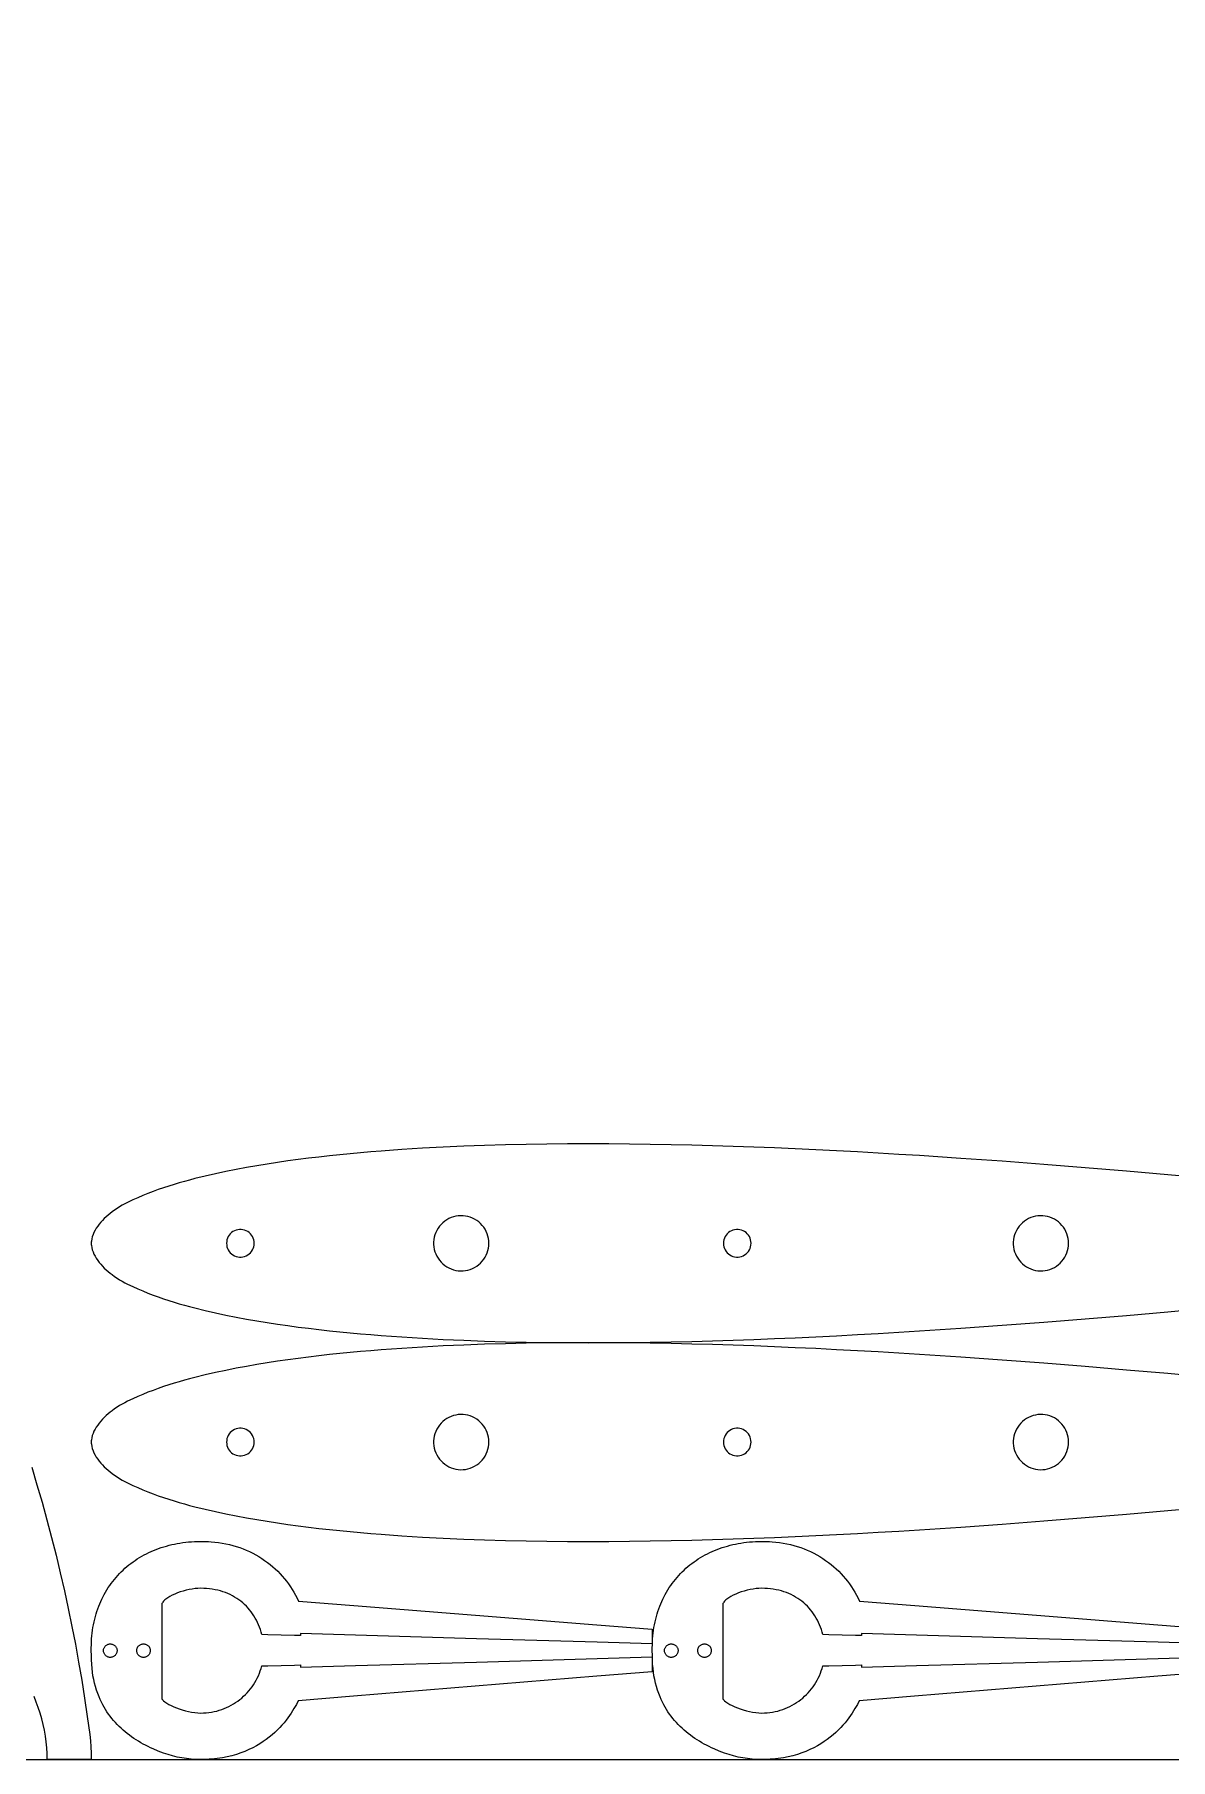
# Model space of a CAD drawing. Extents: x 0 to 1250, y 0 to 2500.
# Drawn here: x 427 to 632.7, y 0 to 312.5 of the extents above; entities that cross this region are included whole.
import ezdxf

# ---------------------------------------------------------------- set-up
doc = ezdxf.new("R2010")
doc.units = 0
doc.layers.get('0').update_dxf_attribs({"linetype": 'CONTINUOUS', "lineweight": 25})

msp = doc.modelspace()

# ---------------------------------------------------------------- linework, layer by layer
for points in [[(0, 0), (1250, 0), (1250, 2500), (0, 2500)], [(509.24, 93.5169), (509.22, 93.9588), (509.162, 94.3972), (509.065, 94.8288), (508.93, 95.2501), (508.759, 95.6578), (508.552, 96.0488), (508.311, 96.4199), (508.038, 96.7683), (507.736, 97.0913), (507.407, 97.3863), (507.052, 97.6511), (506.676, 97.8834), (506.28, 98.0816), (505.869, 98.2441), (505.445, 98.3696), (505.011, 98.4571), (504.572, 98.5059), (504.129, 98.5157), (503.688, 98.4863), (503.251, 98.4181), (502.822, 98.3115), (502.404, 98.1674), (502, 97.9869), (501.613, 97.7714), (501.248, 97.5226), (500.905, 97.2425), (500.589, 96.9332), (500.302, 96.5971), (500.045, 96.237), (499.821, 95.8556), (499.631, 95.4558), (499.478, 95.0409), (499.362, 94.6141), (499.284, 94.1787), (499.245, 93.7381), (499.245, 93.2957), (499.284, 92.8551), (499.362, 92.4197), (499.478, 91.9929), (499.631, 91.578), (499.821, 91.1782), (500.045, 90.7968), (500.302, 90.4367), (500.589, 90.1006), (500.905, 89.7913), (501.248, 89.5112), (501.613, 89.2624), (502, 89.0469), (502.404, 88.8664), (502.822, 88.7223), (503.251, 88.6157), (503.688, 88.5475), (504.129, 88.5181), (504.572, 88.5279), (505.011, 88.5767), (505.445, 88.6642), (505.869, 88.7897), (506.28, 88.9522), (506.676, 89.1504), (507.052, 89.3827), (507.407, 89.6475), (507.736, 89.9425), (508.038, 90.2655), (508.311, 90.6139), (508.552, 90.985), (508.759, 91.376), (508.93, 91.7837), (509.065, 92.205), (509.162, 92.6366), (509.22, 93.075)], [(614.24, 93.5169), (614.22, 93.9588), (614.162, 94.3972), (614.065, 94.8288), (613.93, 95.2501), (613.759, 95.6578), (613.552, 96.0488), (613.311, 96.4199), (613.038, 96.7683), (612.736, 97.0913), (612.407, 97.3863), (612.052, 97.6511), (611.676, 97.8834), (611.28, 98.0816), (610.869, 98.2441), (610.445, 98.3696), (610.011, 98.4571), (609.572, 98.5059), (609.129, 98.5157), (608.688, 98.4863), (608.251, 98.4181), (607.822, 98.3115), (607.404, 98.1674), (607, 97.9869), (606.613, 97.7714), (606.248, 97.5226), (605.905, 97.2425), (605.589, 96.9332), (605.302, 96.5971), (605.045, 96.237), (604.821, 95.8556), (604.631, 95.4558), (604.478, 95.0409), (604.362, 94.6141), (604.284, 94.1787), (604.245, 93.7381), (604.245, 93.2957), (604.284, 92.8551), (604.362, 92.4197), (604.478, 91.9929), (604.631, 91.578), (604.821, 91.1782), (605.045, 90.7968), (605.302, 90.4367), (605.589, 90.1006), (605.905, 89.7913), (606.248, 89.5112), (606.613, 89.2624), (607, 89.0469), (607.404, 88.8664), (607.822, 88.7223), (608.251, 88.6157), (608.688, 88.5475), (609.129, 88.5181), (609.572, 88.5279), (610.011, 88.5767), (610.445, 88.6642), (610.869, 88.7897), (611.28, 88.9522), (611.676, 89.1504), (612.052, 89.3827), (612.407, 89.6475), (612.736, 89.9425), (613.038, 90.2655), (613.311, 90.6139), (613.552, 90.985), (613.759, 91.376), (613.93, 91.7837), (614.065, 92.205), (614.162, 92.6366), (614.22, 93.075)], [(466.74, 93.5169), (466.72, 93.8302), (466.661, 94.1386), (466.564, 94.4372), (466.431, 94.7213), (466.262, 94.9864), (466.062, 95.2283), (465.834, 95.4432), (465.58, 95.6277), (465.304, 95.779), (465.012, 95.8945), (464.709, 95.9726), (464.397, 96.012), (464.083, 96.012), (463.772, 95.9726), (463.468, 95.8945), (463.176, 95.779), (462.9, 95.6277), (462.646, 95.4432), (462.418, 95.2283), (462.218, 94.9864), (462.049, 94.7213), (461.916, 94.4372), (461.819, 94.1386), (461.76, 93.8302), (461.74, 93.5169), (461.76, 93.2036), (461.819, 92.8952), (461.916, 92.5966), (462.049, 92.3125), (462.218, 92.0474), (462.418, 91.8055), (462.646, 91.5906), (462.9, 91.4061), (463.176, 91.2548), (463.468, 91.1393), (463.772, 91.0612), (464.083, 91.0218), (464.397, 91.0218), (464.709, 91.0612), (465.012, 91.1393), (465.304, 91.2548), (465.58, 91.4061), (465.834, 91.5906), (466.062, 91.8055), (466.262, 92.0474), (466.431, 92.3125), (466.564, 92.5966), (466.661, 92.8952), (466.72, 93.2036)], [(556.74, 93.5169), (556.72, 93.8302), (556.662, 94.1386), (556.564, 94.4372), (556.431, 94.7213), (556.263, 94.9864), (556.062, 95.2283), (555.834, 95.4432), (555.58, 95.6277), (555.304, 95.779), (555.013, 95.8945), (554.708, 95.9726), (554.397, 96.012), (554.083, 96.012), (553.772, 95.9726), (553.467, 95.8945), (553.176, 95.779), (552.9, 95.6277), (552.646, 95.4432), (552.418, 95.2283), (552.217, 94.9864), (552.049, 94.7213), (551.916, 94.4372), (551.818, 94.1386), (551.76, 93.8302), (551.74, 93.5169), (551.76, 93.2036), (551.818, 92.8952), (551.916, 92.5966), (552.049, 92.3125), (552.217, 92.0474), (552.418, 91.8055), (552.646, 91.5906), (552.9, 91.4061), (553.176, 91.2548), (553.467, 91.1393), (553.772, 91.0612), (554.083, 91.0218), (554.397, 91.0218), (554.708, 91.0612), (555.013, 91.1393), (555.304, 91.2548), (555.58, 91.4061), (555.834, 91.5906), (556.062, 91.8055), (556.263, 92.0474), (556.431, 92.3125), (556.564, 92.5966), (556.662, 92.8952), (556.72, 93.2036)], [(509.24, 57.5025), (509.22, 57.9444), (509.162, 58.3828), (509.065, 58.8144), (508.93, 59.2357), (508.759, 59.6434), (508.552, 60.0344), (508.311, 60.4055), (508.038, 60.7539), (507.736, 61.0769), (507.407, 61.3719), (507.052, 61.6367), (506.676, 61.869), (506.28, 62.0672), (505.869, 62.2297), (505.445, 62.3552), (505.011, 62.4427), (504.572, 62.4915), (504.129, 62.5013), (503.688, 62.4719), (503.251, 62.4037), (502.822, 62.2971), (502.404, 62.153), (502, 61.9725), (501.613, 61.757), (501.248, 61.5082), (500.905, 61.2281), (500.589, 60.9188), (500.302, 60.5827), (500.045, 60.2226), (499.821, 59.8412), (499.631, 59.4414), (499.478, 59.0265), (499.362, 58.5997), (499.284, 58.1643), (499.245, 57.7237), (499.245, 57.2813), (499.284, 56.8407), (499.362, 56.4053), (499.478, 55.9785), (499.631, 55.5636), (499.821, 55.1638), (500.045, 54.7824), (500.302, 54.4223), (500.589, 54.0862), (500.905, 53.7769), (501.248, 53.4968), (501.613, 53.248), (502, 53.0325), (502.404, 52.852), (502.822, 52.7079), (503.251, 52.6013), (503.688, 52.5331), (504.129, 52.5037), (504.572, 52.5135), (505.011, 52.5623), (505.445, 52.6498), (505.869, 52.7753), (506.28, 52.9378), (506.676, 53.136), (507.052, 53.3683), (507.407, 53.6331), (507.736, 53.9281), (508.038, 54.2511), (508.311, 54.5995), (508.552, 54.9706), (508.759, 55.3616), (508.93, 55.7693), (509.065, 56.1906), (509.162, 56.6222), (509.22, 57.0606)], [(614.24, 57.5025), (614.22, 57.9444), (614.162, 58.3828), (614.065, 58.8144), (613.93, 59.2357), (613.759, 59.6434), (613.552, 60.0344), (613.311, 60.4055), (613.038, 60.7539), (612.736, 61.0769), (612.407, 61.3719), (612.052, 61.6367), (611.676, 61.869), (611.28, 62.0672), (610.869, 62.2297), (610.445, 62.3552), (610.011, 62.4427), (609.572, 62.4915), (609.129, 62.5013), (608.688, 62.4719), (608.251, 62.4037), (607.822, 62.2971), (607.404, 62.153), (607, 61.9725), (606.613, 61.757), (606.248, 61.5082), (605.905, 61.2281), (605.589, 60.9188), (605.302, 60.5827), (605.045, 60.2226), (604.821, 59.8412), (604.631, 59.4414), (604.478, 59.0265), (604.362, 58.5997), (604.284, 58.1643), (604.245, 57.7237), (604.245, 57.2813), (604.284, 56.8407), (604.362, 56.4053), (604.478, 55.9785), (604.631, 55.5636), (604.821, 55.1638), (605.045, 54.7824), (605.302, 54.4223), (605.589, 54.0862), (605.905, 53.7769), (606.248, 53.4968), (606.613, 53.248), (607, 53.0325), (607.404, 52.852), (607.822, 52.7079), (608.251, 52.6013), (608.688, 52.5331), (609.129, 52.5037), (609.572, 52.5135), (610.011, 52.5623), (610.445, 52.6498), (610.869, 52.7753), (611.28, 52.9378), (611.676, 53.136), (612.052, 53.3683), (612.407, 53.6331), (612.736, 53.9281), (613.038, 54.2511), (613.311, 54.5995), (613.552, 54.9706), (613.759, 55.3616), (613.93, 55.7693), (614.065, 56.1906), (614.162, 56.6222), (614.22, 57.0606)], [(466.74, 57.5025), (466.72, 57.8158), (466.661, 58.1242), (466.564, 58.4228), (466.431, 58.7069), (466.262, 58.972), (466.062, 59.2139), (465.834, 59.4288), (465.58, 59.6133), (465.304, 59.7646), (465.012, 59.8801), (464.709, 59.9582), (464.397, 59.9976), (464.083, 59.9976), (463.772, 59.9582), (463.468, 59.8801), (463.176, 59.7646), (462.9, 59.6133), (462.646, 59.4288), (462.418, 59.2139), (462.218, 58.972), (462.049, 58.7069), (461.916, 58.4228), (461.819, 58.1242), (461.76, 57.8158), (461.74, 57.5025), (461.76, 57.1892), (461.819, 56.8808), (461.916, 56.5822), (462.049, 56.2981), (462.218, 56.033), (462.418, 55.7911), (462.646, 55.5762), (462.9, 55.3917), (463.176, 55.2404), (463.468, 55.1249), (463.772, 55.0468), (464.083, 55.0074), (464.397, 55.0074), (464.709, 55.0468), (465.012, 55.1249), (465.304, 55.2404), (465.58, 55.3917), (465.834, 55.5762), (466.062, 55.7911), (466.262, 56.033), (466.431, 56.2981), (466.564, 56.5822), (466.661, 56.8808), (466.72, 57.1892)], [(556.74, 57.5025), (556.72, 57.8158), (556.662, 58.1242), (556.564, 58.4228), (556.431, 58.7069), (556.263, 58.972), (556.062, 59.2139), (555.834, 59.4288), (555.58, 59.6133), (555.304, 59.7646), (555.013, 59.8801), (554.708, 59.9582), (554.397, 59.9976), (554.083, 59.9976), (553.772, 59.9582), (553.467, 59.8801), (553.176, 59.7646), (552.9, 59.6133), (552.646, 59.4288), (552.418, 59.2139), (552.217, 58.972), (552.049, 58.7069), (551.916, 58.4228), (551.818, 58.1242), (551.76, 57.8158), (551.74, 57.5025), (551.76, 57.1892), (551.818, 56.8808), (551.916, 56.5822), (552.049, 56.2981), (552.217, 56.033), (552.418, 55.7911), (552.646, 55.5762), (552.9, 55.3917), (553.176, 55.2404), (553.467, 55.1249), (553.772, 55.0468), (554.083, 55.0074), (554.397, 55.0074), (554.708, 55.0468), (555.013, 55.1249), (555.304, 55.2404), (555.58, 55.3917), (555.834, 55.5762), (556.062, 55.7911), (556.263, 56.033), (556.431, 56.2981), (556.564, 56.5822), (556.662, 56.8808), (556.72, 57.1892)], [(474.736, 10.6398), (474.382, 9.9618), (473.952, 9.2095), (473.706, 8.8107), (473.44, 8.3993), (473.151, 7.9776), (472.841, 7.5475), (472.507, 7.111), (472.15, 6.6702), (471.769, 6.2272), (471.363, 5.7839), (470.932, 5.3424), (470.474, 4.9047), (469.99, 4.4728), (469.478, 4.0489), (468.938, 3.6349), (468.37, 3.2329), (467.773, 2.8448), (467.146, 2.4728), (466.488, 2.1189), (465.799, 1.7851), (465.078, 1.4734), (464.326, 1.1858), (463.54, 0.9245), (462.72, 0.6915), (461.866, 0.4887), (460.978, 0.3182), (460.52, 0.2457), (460.054, 0.182), (459.578, 0.1275), (459.094, 0.0823), (458.6, 0.0466), (458.096, 0.0209), (457.584, 0.0053), (457.062, 0), (456.209, 0.018), (455.354, 0.0721), (454.502, 0.1621), (453.653, 0.288), (452.811, 0.4499), (451.977, 0.6477), (451.153, 0.8813), (450.343, 1.1508), (450.34, 1.1519), (450.333, 1.1544), (450.326, 1.1569), (450.323, 1.158), (449.369, 1.5196), (448.435, 1.9134), (447.976, 2.1226), (447.522, 2.3403), (447.075, 2.5665), (446.634, 2.8014), (446.199, 3.045), (445.772, 3.2974), (445.351, 3.5589), (444.938, 3.8294), (444.532, 4.1092), (444.135, 4.3983), (443.745, 4.6968), (443.364, 5.0049), (442.992, 5.3227), (442.628, 5.6503), (442.274, 5.9877), (441.93, 6.3352), (441.595, 6.6929), (441.271, 7.0608), (440.957, 7.439), (440.653, 7.8278), (440.361, 8.2271), (440.079, 8.6372), (439.809, 9.0581), (439.551, 9.4899), (439.305, 9.9328), (439.071, 10.3869), (438.85, 10.8523), (438.642, 11.3291), (438.398, 11.9482), (438.179, 12.5747), (437.985, 13.2082), (437.816, 13.8481), (437.671, 14.4939), (437.548, 15.1452), (437.448, 15.8013), (437.37, 16.4617), (437.307, 17.2774), (437.274, 18.0781), (437.259, 18.8778), (437.245, 19.6905), (437.24, 20.2395), (437.247, 20.783), (437.267, 21.3208), (437.298, 21.8528), (437.342, 22.3789), (437.398, 22.8991), (437.466, 23.4132), (437.546, 23.9211), (437.637, 24.4228), (437.74, 24.9181), (437.854, 25.407), (437.979, 25.8893), (438.116, 26.365), (438.264, 26.8339), (438.422, 27.2959), (438.591, 27.751), (438.771, 28.1991), (438.962, 28.64), (439.163, 29.0736), (439.374, 29.4999), (439.595, 29.9188), (439.827, 30.3301), (440.068, 30.7338), (440.319, 31.1298), (440.58, 31.5179), (440.851, 31.8981), (441.13, 32.2703), (441.42, 32.6343), (441.718, 32.9901), (442.025, 33.3376), (442.342, 33.6766), (442.667, 34.0071), (443.001, 34.329), (443.343, 34.6422), (443.694, 34.9466), (444.053, 35.242), (444.421, 35.5285), (444.796, 35.8058), (445.18, 36.0739), (445.571, 36.3327), (445.97, 36.5821), (446.377, 36.822), (446.791, 37.0523), (447.213, 37.2728), (447.641, 37.4836), (448.077, 37.6845), (448.52, 37.8754), (448.97, 38.0561), (449.426, 38.2267), (449.889, 38.387), (450.358, 38.5369), (450.834, 38.6763), (451.317, 38.8052), (451.805, 38.9233), (452.299, 39.0306), (452.799, 39.1271), (453.305, 39.2126), (453.817, 39.287), (454.334, 39.3503), (454.856, 39.4022), (455.384, 39.4428), (455.917, 39.4719), (456.455, 39.4894), (456.997, 39.4953), (457.487, 39.4923), (457.977, 39.4828), (458.467, 39.4663), (458.956, 39.4421), (459.631, 39.3909), (460.299, 39.316), (460.959, 39.2179), (461.61, 39.0971), (462.253, 38.9542), (462.886, 38.7898), (463.51, 38.6043), (464.124, 38.3982), (464.727, 38.1723), (465.32, 37.9269), (465.901, 37.6626), (466.47, 37.38), (467.027, 37.0795), (467.572, 36.7619), (468.104, 36.4274), (468.622, 36.0769), (469.127, 35.7106), (469.617, 35.3293), (470.093, 34.9334), (470.553, 34.5234), (470.998, 34.1), (471.427, 33.6637), (471.84, 33.2149), (472.236, 32.7543), (472.614, 32.2823), (472.976, 31.7996), (473.319, 31.3066), (473.643, 30.8039), (473.949, 30.2921), (474.235, 29.7716), (474.502, 29.243), (474.748, 28.7069), (484.765, 27.9092), (506.801, 26.1544), (528.837, 24.3996), (538.854, 23.6019), (538.853, 23.1853), (538.852, 22.2687), (538.851, 21.3521), (538.85, 20.9355), (528.896, 21.231), (506.995, 21.881), (485.095, 22.531), (475.14, 22.8265), (475.14, 22.7668), (475.141, 22.6356), (475.141, 22.5044), (475.141, 22.4447), (474.047, 22.4723), (471.641, 22.5331), (469.235, 22.5938), (468.141, 22.6214), (468.017, 23.0784), (467.878, 23.5266), (467.722, 23.9654), (467.55, 24.3947), (467.363, 24.8139), (467.161, 25.2228), (466.943, 25.6209), (466.71, 26.008), (466.462, 26.3836), (466.2, 26.7473), (465.923, 27.0988), (465.631, 27.4378), (465.326, 27.7638), (465.006, 28.0764), (464.673, 28.3755), (464.326, 28.6604), (463.965, 28.931), (463.591, 29.1867), (463.204, 29.4273), (462.805, 29.6524), (462.392, 29.8616), (461.967, 30.0545), (461.529, 30.2308), (461.08, 30.3901), (460.618, 30.5321), (460.144, 30.6563), (459.659, 30.7624), (459.162, 30.8501), (458.654, 30.9189), (458.135, 30.9685), (457.604, 30.9985), (457.063, 31.0086), (456.557, 30.9936), (456.033, 30.9497), (455.498, 30.8786), (454.957, 30.782), (454.415, 30.6616), (453.878, 30.5191), (453.352, 30.3562), (452.842, 30.1745), (452.354, 29.9758), (451.894, 29.7618), (451.467, 29.5341), (451.079, 29.2944), (450.736, 29.0445), (450.583, 28.9162), (450.443, 28.786), (450.317, 28.654), (450.205, 28.5206), (450.109, 28.3858), (450.029, 28.25), (450.023, 25.5621), (450.009, 19.6486), (449.996, 13.7352), (449.99, 11.0473), (450.043, 10.9473), (450.115, 10.8448), (450.205, 10.7401), (450.313, 10.6336), (450.577, 10.4168), (450.9, 10.1971), (451.276, 9.9777), (451.699, 9.7613), (452.161, 9.551), (452.658, 9.3496), (453.182, 9.1602), (453.726, 8.9857), (454.284, 8.8289), (454.85, 8.693), (455.418, 8.5807), (455.98, 8.495), (456.531, 8.4389), (457.063, 8.4153), (457.561, 8.4259), (458.054, 8.4574), (458.541, 8.5093), (459.021, 8.5812), (459.495, 8.6727), (459.961, 8.7834), (460.42, 8.9128), (460.87, 9.0604), (461.312, 9.2259), (461.745, 9.4088), (462.168, 9.6087), (462.582, 9.8251), (462.986, 10.0577), (463.378, 10.3059), (463.76, 10.5693), (464.13, 10.8476), (464.488, 11.1402), (464.833, 11.4468), (465.166, 11.7669), (465.485, 12.1001), (465.791, 12.4459), (466.082, 12.8038), (466.359, 13.1736), (466.621, 13.5547), (466.867, 13.9467), (467.097, 14.3492), (467.311, 14.7617), (467.509, 15.1838), (467.689, 15.615), (467.851, 16.055), (467.996, 16.5033), (468.122, 16.9595), (469.218, 16.986), (471.628, 17.0444), (474.038, 17.1027), (475.134, 17.1292), (475.134, 17.0671), (475.133, 16.9305), (475.132, 16.7939), (475.132, 16.7318), (485.089, 17.02), (506.993, 17.6542), (528.897, 18.2884), (538.854, 18.5766), (538.853, 18.1586), (538.853, 17.2389), (538.853, 16.3192), (538.853, 15.9012), (528.835, 15.0791), (506.794, 13.2705), (484.754, 11.4619)], [(439.455, 19.7227), (439.461, 19.848), (439.48, 19.9696), (439.51, 20.087), (439.551, 20.1995), (439.603, 20.3066), (439.664, 20.4076), (439.734, 20.5019), (439.814, 20.5889), (439.901, 20.668), (439.995, 20.7385), (440.096, 20.7999), (440.203, 20.8514), (440.315, 20.8926), (440.433, 20.9228), (440.555, 20.9414), (440.68, 20.9477), (440.805, 20.9414), (440.927, 20.9228), (441.044, 20.8926), (441.157, 20.8514), (441.264, 20.7999), (441.365, 20.7385), (441.459, 20.668), (441.546, 20.5889), (441.625, 20.5019), (441.695, 20.4076), (441.757, 20.3066), (441.808, 20.1995), (441.85, 20.087), (441.88, 19.9696), (441.898, 19.848), (441.905, 19.7227), (441.898, 19.5974), (441.88, 19.4758), (441.85, 19.3584), (441.808, 19.2459), (441.757, 19.1388), (441.695, 19.0378), (441.625, 18.9435), (441.546, 18.8565), (441.459, 18.7774), (441.365, 18.7069), (441.264, 18.6455), (441.157, 18.594), (441.044, 18.5528), (440.927, 18.5226), (440.805, 18.504), (440.68, 18.4977), (440.555, 18.504), (440.433, 18.5226), (440.315, 18.5528), (440.203, 18.594), (440.096, 18.6455), (439.995, 18.7069), (439.901, 18.7774), (439.814, 18.8565), (439.734, 18.9435), (439.664, 19.0378), (439.603, 19.1388), (439.551, 19.2459), (439.51, 19.3584), (439.48, 19.4758), (439.461, 19.5974)], [(445.469, 19.7227), (445.476, 19.848), (445.494, 19.9696), (445.525, 20.087), (445.566, 20.1995), (445.617, 20.3066), (445.679, 20.4076), (445.749, 20.5019), (445.828, 20.5889), (445.915, 20.668), (446.01, 20.7385), (446.111, 20.7999), (446.218, 20.8514), (446.33, 20.8926), (446.448, 20.9228), (446.569, 20.9414), (446.695, 20.9477), (446.82, 20.9414), (446.941, 20.9228), (447.059, 20.8926), (447.171, 20.8514), (447.279, 20.7999), (447.38, 20.7385), (447.474, 20.668), (447.561, 20.5889), (447.64, 20.5019), (447.71, 20.4076), (447.772, 20.3066), (447.823, 20.1995), (447.865, 20.087), (447.895, 19.9696), (447.913, 19.848), (447.92, 19.7227), (447.913, 19.5974), (447.895, 19.4758), (447.865, 19.3584), (447.823, 19.2459), (447.772, 19.1388), (447.71, 19.0378), (447.64, 18.9435), (447.561, 18.8565), (447.474, 18.7774), (447.38, 18.7069), (447.279, 18.6455), (447.171, 18.594), (447.059, 18.5528), (446.941, 18.5226), (446.82, 18.504), (446.695, 18.4977), (446.569, 18.504), (446.448, 18.5226), (446.33, 18.5528), (446.218, 18.594), (446.111, 18.6455), (446.01, 18.7069), (445.915, 18.7774), (445.828, 18.8565), (445.749, 18.9435), (445.679, 19.0378), (445.617, 19.1388), (445.566, 19.2459), (445.525, 19.3584), (445.494, 19.4758), (445.476, 19.5974)], [(541.068, 19.7227), (541.075, 19.848), (541.093, 19.9696), (541.123, 20.087), (541.165, 20.1995), (541.216, 20.3066), (541.277, 20.4076), (541.348, 20.5019), (541.427, 20.5889), (541.514, 20.668), (541.608, 20.7385), (541.709, 20.7999), (541.816, 20.8514), (541.929, 20.8926), (542.046, 20.9228), (542.168, 20.9414), (542.293, 20.9477), (542.419, 20.9414), (542.54, 20.9228), (542.658, 20.8926), (542.77, 20.8514), (542.877, 20.7999), (542.978, 20.7385), (543.073, 20.668), (543.16, 20.5889), (543.239, 20.5019), (543.309, 20.4076), (543.37, 20.3066), (543.422, 20.1995), (543.463, 20.087), (543.493, 19.9696), (543.512, 19.848), (543.518, 19.7227), (543.512, 19.5974), (543.493, 19.4758), (543.463, 19.3584), (543.422, 19.2459), (543.37, 19.1388), (543.309, 19.0378), (543.239, 18.9435), (543.16, 18.8565), (543.073, 18.7774), (542.978, 18.7069), (542.877, 18.6455), (542.77, 18.594), (542.658, 18.5528), (542.54, 18.5226), (542.419, 18.504), (542.293, 18.4977), (542.168, 18.504), (542.046, 18.5226), (541.929, 18.5528), (541.816, 18.594), (541.709, 18.6455), (541.608, 18.7069), (541.514, 18.7774), (541.427, 18.8565), (541.348, 18.9435), (541.277, 19.0378), (541.216, 19.1388), (541.165, 19.2459), (541.123, 19.3584), (541.093, 19.4758), (541.075, 19.5974)], [(547.083, 19.7227), (547.089, 19.848), (547.108, 19.9696), (547.138, 20.087), (547.179, 20.1995), (547.231, 20.3066), (547.292, 20.4076), (547.363, 20.5019), (547.442, 20.5889), (547.529, 20.668), (547.623, 20.7385), (547.724, 20.7999), (547.831, 20.8514), (547.944, 20.8926), (548.061, 20.9228), (548.183, 20.9414), (548.308, 20.9477), (548.433, 20.9414), (548.555, 20.9228), (548.672, 20.8926), (548.785, 20.8514), (548.892, 20.7999), (548.993, 20.7385), (549.087, 20.668), (549.174, 20.5889), (549.253, 20.5019), (549.324, 20.4076), (549.385, 20.3066), (549.437, 20.1995), (549.478, 20.087), (549.508, 19.9696), (549.527, 19.848), (549.533, 19.7227), (549.527, 19.5974), (549.508, 19.4758), (549.478, 19.3584), (549.437, 19.2459), (549.385, 19.1388), (549.324, 19.0378), (549.253, 18.9435), (549.174, 18.8565), (549.087, 18.7774), (548.993, 18.7069), (548.892, 18.6455), (548.785, 18.594), (548.672, 18.5528), (548.555, 18.5226), (548.433, 18.504), (548.308, 18.4977), (548.183, 18.504), (548.061, 18.5226), (547.944, 18.5528), (547.831, 18.594), (547.724, 18.6455), (547.623, 18.7069), (547.529, 18.7774), (547.442, 18.8565), (547.363, 18.9435), (547.292, 19.0378), (547.231, 19.1388), (547.179, 19.2459), (547.138, 19.3584), (547.108, 19.4758), (547.089, 19.5974)]]:
    msp.add_lwpolyline(points, close=True)
for points in [[(639.744, 105.226), (632.246, 105.914), (624.744, 106.574), (617.241, 107.205), (609.744, 107.805), (602.245, 108.372), (594.744, 108.904), (587.24, 109.398), (583.492, 109.63), (579.744, 109.851), (575.995, 110.061), (572.245, 110.259), (568.495, 110.446), (564.744, 110.619), (560.992, 110.78), (557.24, 110.927), (553.491, 111.06), (549.742, 111.178), (545.993, 111.281), (542.243, 111.366), (538.493, 111.434), (534.742, 111.484), (530.992, 111.514), (527.241, 111.524), (523.49, 111.513), (519.74, 111.479), (515.99, 111.422), (512.24, 111.34), (508.488, 111.232), (504.738, 111.095), (500.988, 110.928), (497.24, 110.729), (493.486, 110.494), (489.734, 110.221), (487.86, 110.07), (485.986, 109.908), (484.113, 109.735), (482.241, 109.551), (480.36, 109.354), (478.48, 109.144), (476.601, 108.921), (474.724, 108.683), (472.85, 108.429), (470.977, 108.159), (469.107, 107.871), (467.24, 107.565), (465.358, 107.236), (463.48, 106.886), (461.607, 106.513), (459.741, 106.117), (457.855, 105.688), (455.976, 105.226), (455.039, 104.981), (454.104, 104.726), (453.171, 104.46), (452.24, 104.182), (451.279, 103.88), (450.321, 103.565), (449.369, 103.236), (448.423, 102.892), (447.486, 102.532), (446.558, 102.158), (445.643, 101.768), (444.74, 101.362), (443.781, 100.902), (443.307, 100.658), (442.837, 100.401), (442.37, 100.13), (441.907, 99.8407), (441.447, 99.5312), (440.99, 99.1987), (440.633, 98.9199), (440.28, 98.6264), (439.934, 98.3191), (439.598, 97.9989), (439.274, 97.6669), (438.964, 97.3241), (438.671, 96.9715), (438.398, 96.61), (438.148, 96.2406), (437.923, 95.8643), (437.725, 95.4821), (437.557, 95.095), (437.422, 94.7039), (437.323, 94.3099), (437.261, 93.9139), (437.245, 93.7155), (437.24, 93.5169), (437.245, 93.3184), (437.261, 93.1199), (437.323, 92.7239), (437.422, 92.3299), (437.557, 91.9388), (437.725, 91.5517), (437.923, 91.1695), (438.148, 90.7932), (438.398, 90.4238), (438.671, 90.0623), (438.964, 89.7097), (439.274, 89.3669), (439.598, 89.0349), (439.934, 88.7147), (440.28, 88.4074), (440.633, 88.1139), (440.99, 87.8351), (441.447, 87.5026), (441.907, 87.1931), (442.37, 86.9039), (442.837, 86.6324), (443.307, 86.376), (443.781, 86.1322), (444.74, 85.6717), (445.643, 85.2657), (446.558, 84.8757), (447.486, 84.5013), (448.423, 84.1422), (449.369, 83.798), (450.321, 83.4685), (451.279, 83.1534), (452.24, 82.8521), (453.171, 82.5738), (454.104, 82.3075), (455.039, 82.0523), (455.976, 81.8076), (457.855, 81.3462), (459.741, 80.9172), (461.607, 80.5204), (463.48, 80.1477), (465.358, 79.7976), (467.24, 79.4687), (469.107, 79.1624), (470.977, 78.8747), (472.85, 78.6045), (474.724, 78.3508), (476.601, 78.1128), (478.48, 77.8894), (480.36, 77.6797), (482.241, 77.4827), (484.113, 77.2986), (485.986, 77.1258), (487.86, 76.9639), (489.734, 76.8126), (493.486, 76.54), (497.24, 76.3052), (500.988, 76.1057), (504.738, 75.9387), (508.488, 75.8021), (512.24, 75.6937), (515.99, 75.6117), (519.74, 75.5545), (523.49, 75.5209), (527.241, 75.5097), (530.992, 75.5197), (534.742, 75.5499), (538.493, 75.5995), (542.243, 75.6675), (545.993, 75.7532), (549.742, 75.8554), (553.491, 75.9735), (557.24, 76.1064), (560.992, 76.2536), (564.744, 76.4143), (568.495, 76.5881), (572.245, 76.7744), (575.995, 76.9728), (579.744, 77.1827), (583.492, 77.4038), (587.24, 77.6355), (594.744, 78.1296), (602.245, 78.6617), (609.744, 79.229), (617.241, 79.8289), (624.744, 80.4598), (632.246, 81.1199), (639.744, 81.8082)], [(639.744, 69.2112), (632.246, 69.8995), (624.744, 70.5596), (617.241, 71.1905), (609.744, 71.7904), (602.245, 72.3577), (594.744, 72.8898), (587.24, 73.3839), (583.492, 73.6156), (579.744, 73.8367), (575.995, 74.0466), (572.245, 74.245), (568.495, 74.4313), (564.744, 74.6051), (560.992, 74.7658), (557.24, 74.913), (553.491, 75.0459), (549.742, 75.164), (545.993, 75.2663), (542.243, 75.3519), (538.493, 75.4199), (534.742, 75.4695), (530.992, 75.4997), (527.241, 75.5097), (523.49, 75.4985), (519.74, 75.4649), (515.99, 75.4077), (512.24, 75.3257), (508.488, 75.2173), (504.738, 75.0807), (500.988, 74.9137), (497.24, 74.7142), (493.486, 74.4794), (489.734, 74.2068), (487.86, 74.0555), (485.986, 73.8936), (484.113, 73.7208), (482.241, 73.5367), (480.36, 73.3397), (478.48, 73.13), (476.601, 72.9066), (474.724, 72.6686), (472.85, 72.4149), (470.977, 72.1447), (469.107, 71.857), (467.24, 71.5507), (465.358, 71.2218), (463.48, 70.8717), (461.607, 70.499), (459.741, 70.1023), (457.855, 69.6732), (455.976, 69.2118), (455.039, 68.9671), (454.104, 68.7119), (453.171, 68.4456), (452.24, 68.1673), (451.279, 67.8661), (450.321, 67.5509), (449.369, 67.2214), (448.423, 66.8772), (447.486, 66.5181), (446.558, 66.1437), (445.643, 65.7537), (444.74, 65.3477), (443.781, 64.8872), (443.307, 64.6434), (442.837, 64.387), (442.37, 64.1155), (441.907, 63.8263), (441.447, 63.5168), (440.99, 63.1843), (440.633, 62.9055), (440.28, 62.612), (439.934, 62.3047), (439.598, 61.9845), (439.274, 61.6525), (438.964, 61.3097), (438.671, 60.9571), (438.398, 60.5956), (438.148, 60.2262), (437.923, 59.8499), (437.725, 59.4677), (437.557, 59.0806), (437.422, 58.6895), (437.323, 58.2955), (437.261, 57.8995), (437.245, 57.7011), (437.24, 57.5025), (437.245, 57.304), (437.261, 57.1055), (437.323, 56.7095), (437.422, 56.3155), (437.557, 55.9244), (437.725, 55.5373), (437.923, 55.1551), (438.148, 54.7788), (438.398, 54.4094), (438.671, 54.0479), (438.964, 53.6953), (439.274, 53.3525), (439.598, 53.0205), (439.934, 52.7003), (440.28, 52.393), (440.633, 52.0995), (440.99, 51.8207), (441.447, 51.4882), (441.907, 51.1787), (442.37, 50.8895), (442.837, 50.618), (443.307, 50.3616), (443.781, 50.1178), (444.74, 49.6573), (445.643, 49.2513), (446.558, 48.8613), (447.486, 48.4869), (448.423, 48.1278), (449.369, 47.7836), (450.321, 47.4541), (451.279, 47.139), (452.24, 46.8377), (453.171, 46.5594), (454.104, 46.2931), (455.039, 46.0379), (455.976, 45.7932), (457.855, 45.3318), (459.741, 44.9028), (461.607, 44.506), (463.48, 44.1333), (465.358, 43.7832), (467.24, 43.4543), (469.107, 43.148), (470.977, 42.8603), (472.85, 42.5901), (474.724, 42.3364), (476.601, 42.0984), (478.48, 41.875), (480.36, 41.6653), (482.241, 41.4683), (484.113, 41.2842), (485.986, 41.1114), (487.86, 40.9495), (489.734, 40.7982), (493.486, 40.5256), (497.24, 40.2908), (500.988, 40.0913), (504.738, 39.9243), (508.488, 39.7877), (512.24, 39.6793), (515.99, 39.5973), (519.74, 39.5401), (523.49, 39.5065), (527.241, 39.4953), (530.992, 39.5053), (534.742, 39.5355), (538.493, 39.5851), (542.243, 39.6531), (545.993, 39.7388), (549.742, 39.841), (553.491, 39.9591), (557.24, 40.092), (560.992, 40.2392), (564.744, 40.3999), (568.495, 40.5737), (572.245, 40.76), (575.995, 40.9584), (579.744, 41.1683), (583.492, 41.3894), (587.24, 41.6211), (594.744, 42.1152), (602.245, 42.6473), (609.744, 43.2146), (617.241, 43.8145), (624.744, 44.4454), (632.246, 45.1055), (639.744, 45.7938)], [(426.452, 52.9513), (427.402, 49.7846), (428.317, 46.6075), (429.196, 43.4205), (430.04, 40.2239), (430.849, 37.0181), (431.622, 33.8035), (432.358, 30.5805), (433.06, 27.3495), (433.725, 24.111), (434.354, 20.8652), (434.947, 17.6127), (435.504, 14.3537), (436.024, 11.0888), (436.508, 7.8183), (436.956, 4.5426), (437.08, 3.4108), (437.169, 2.2757), (437.222, 1.1384), (437.24, 0), (429.24, 0), (429.22, 1.0656), (429.16, 2.1298), (429.061, 3.191), (428.922, 4.2477), (428.743, 5.2985), (428.525, 6.3418), (428.269, 7.3763), (427.974, 8.4005), (427.641, 9.413), (427.27, 10.4122), (426.862, 11.3969)], [(640.466, 15.9012), (630.448, 15.0791), (608.408, 13.2705), (586.367, 11.4619), (576.349, 10.6398), (575.995, 9.9618), (575.565, 9.2095), (575.32, 8.8107), (575.053, 8.3993), (574.765, 7.9776), (574.454, 7.5475), (574.121, 7.111), (573.764, 6.6702), (573.383, 6.2272), (572.977, 5.7839), (572.545, 5.3424), (572.087, 4.9047), (571.603, 4.4728), (571.091, 4.0489), (570.552, 3.6349), (569.984, 3.2329), (569.386, 2.8448), (568.759, 2.4728), (568.101, 2.1189), (567.413, 1.7851), (566.692, 1.4734), (565.939, 1.1858), (565.153, 0.9245), (564.334, 0.6915), (563.48, 0.4887), (562.591, 0.3182), (562.134, 0.2457), (561.667, 0.182), (561.192, 0.1275), (560.707, 0.0823), (560.213, 0.0466), (559.71, 0.0209), (559.198, 0.0053), (558.676, 0), (557.822, 0.018), (556.968, 0.0721), (556.115, 0.1621), (555.267, 0.288), (554.424, 0.4499), (553.59, 0.6477), (552.767, 0.8813), (551.956, 1.1508), (551.953, 1.1519), (551.946, 1.1544), (551.939, 1.1569), (551.936, 1.158), (550.983, 1.5196), (550.048, 1.9134), (549.589, 2.1226), (549.136, 2.3403), (548.689, 2.5665), (548.248, 2.8014), (547.813, 3.045), (547.385, 3.2974), (546.965, 3.5589), (546.551, 3.8294), (546.146, 4.1092), (545.748, 4.3983), (545.359, 4.6968), (544.977, 5.0049), (544.605, 5.3227), (544.242, 5.6503), (543.888, 5.9877), (543.543, 6.3352), (543.209, 6.6929), (542.884, 7.0608), (542.57, 7.439), (542.267, 7.8278), (541.974, 8.2271), (541.693, 8.6372), (541.423, 9.0581), (541.165, 9.4899), (540.919, 9.9328), (540.685, 10.3869), (540.464, 10.8523), (540.255, 11.3291), (540.011, 11.9482), (539.793, 12.5747), (539.599, 13.2082), (539.43, 13.8481), (539.284, 14.4939), (539.162, 15.1452), (539.062, 15.8013), (538.984, 16.4617), (538.92, 17.2774), (538.888, 18.0781), (538.872, 18.8778), (538.859, 19.6905), (538.854, 20.2395), (538.861, 20.783), (538.88, 21.3208), (538.912, 21.8528), (538.956, 22.3789), (539.012, 22.8991), (539.08, 23.4132), (539.159, 23.9211), (539.251, 24.4228), (539.353, 24.9181), (539.468, 25.407), (539.593, 25.8893), (539.73, 26.365), (539.877, 26.8339), (540.036, 27.2959), (540.205, 27.751), (540.385, 28.1991), (540.575, 28.64), (540.776, 29.0736), (540.988, 29.4999), (541.209, 29.9188), (541.44, 30.3301), (541.682, 30.7338), (541.933, 31.1298), (542.194, 31.5179), (542.464, 31.8981), (542.744, 32.2703), (543.033, 32.6343), (543.332, 32.9901), (543.639, 33.3376), (543.955, 33.6766), (544.28, 34.0071), (544.614, 34.329), (544.957, 34.6422), (545.308, 34.9466), (545.667, 35.242), (546.034, 35.5285), (546.41, 35.8058), (546.793, 36.0739), (547.185, 36.3327), (547.584, 36.5821), (547.991, 36.822), (548.405, 37.0523), (548.826, 37.2728), (549.255, 37.4836), (549.691, 37.6845), (550.133, 37.8754), (550.583, 38.0561), (551.04, 38.2267), (551.503, 38.387), (551.972, 38.5369), (552.448, 38.6763), (552.93, 38.8052), (553.418, 38.9233), (553.913, 39.0306), (554.413, 39.1271), (554.919, 39.2126), (555.43, 39.287), (555.947, 39.3503), (556.47, 39.4022), (556.997, 39.4428), (557.53, 39.4719), (558.068, 39.4894), (558.611, 39.4953), (559.101, 39.4923), (559.591, 39.4828), (560.08, 39.4663), (560.57, 39.4421), (561.245, 39.3909), (561.913, 39.316), (562.572, 39.2179), (563.224, 39.0971), (563.866, 38.9542), (564.5, 38.7898), (565.124, 38.6043), (565.737, 38.3982), (566.341, 38.1723), (566.933, 37.9269), (567.514, 37.6626), (568.084, 37.38), (568.641, 37.0795), (569.186, 36.7619), (569.717, 36.4274), (570.236, 36.0769), (570.74, 35.7106), (571.23, 35.3293), (571.706, 34.9334), (572.167, 34.5234), (572.612, 34.1), (573.041, 33.6637), (573.453, 33.2149), (573.849, 32.7543), (574.228, 32.2823), (574.589, 31.7996), (574.932, 31.3066), (575.257, 30.8039), (575.562, 30.2921), (575.849, 29.7716), (576.115, 29.243), (576.362, 28.7069), (586.378, 27.9092), (608.415, 26.1544), (630.451, 24.3996), (640.467, 23.6019)], [(640.464, 20.9355), (630.509, 21.231), (608.609, 21.881), (586.708, 22.531), (576.753, 22.8265), (576.754, 22.7668), (576.754, 22.6356), (576.754, 22.5044), (576.755, 22.4447), (575.661, 22.4723), (573.255, 22.5331), (570.849, 22.5938), (569.755, 22.6214), (569.631, 23.0784), (569.491, 23.5266), (569.335, 23.9654), (569.164, 24.3947), (568.977, 24.8139), (568.774, 25.2228), (568.556, 25.6209), (568.323, 26.008), (568.076, 26.3836), (567.813, 26.7473), (567.536, 27.0988), (567.245, 27.4378), (566.939, 27.7638), (566.62, 28.0764), (566.286, 28.3755), (565.939, 28.6604), (565.579, 28.931), (565.205, 29.1867), (564.818, 29.4273), (564.418, 29.6524), (564.006, 29.8616), (563.581, 30.0545), (563.143, 30.2308), (562.693, 30.3901), (562.231, 30.5321), (561.758, 30.6563), (561.272, 30.7624), (560.776, 30.8501), (560.267, 30.9189), (559.748, 30.9685), (559.218, 30.9985), (558.677, 31.0086), (558.171, 30.9936), (557.647, 30.9497), (557.112, 30.8786), (556.57, 30.782), (556.028, 30.6616), (555.491, 30.5191), (554.965, 30.3562), (554.456, 30.1745), (553.968, 29.9758), (553.508, 29.7618), (553.081, 29.5341), (552.693, 29.2944), (552.35, 29.0445), (552.196, 28.9162), (552.056, 28.786), (551.93, 28.654), (551.819, 28.5206), (551.723, 28.3858), (551.642, 28.25), (551.636, 25.5621), (551.623, 19.6486), (551.609, 13.7352), (551.603, 11.0473), (551.657, 10.9473), (551.729, 10.8448), (551.819, 10.7401), (551.926, 10.6336), (552.19, 10.4168), (552.513, 10.1971), (552.889, 9.9777), (553.312, 9.7613), (553.775, 9.551), (554.271, 9.3496), (554.795, 9.1602), (555.339, 8.9857), (555.898, 8.8289), (556.464, 8.693), (557.031, 8.5807), (557.594, 8.495), (558.144, 8.4389), (558.677, 8.4153), (559.175, 8.4259), (559.668, 8.4574), (560.154, 8.5093), (560.635, 8.5812), (561.108, 8.6727), (561.575, 8.7834), (562.033, 8.9128), (562.484, 9.0604), (562.926, 9.2259), (563.359, 9.4088), (563.782, 9.6087), (564.196, 9.8251), (564.599, 10.0577), (564.992, 10.3059), (565.373, 10.5693), (565.743, 10.8476), (566.101, 11.1402), (566.447, 11.4468), (566.779, 11.7669), (567.099, 12.1001), (567.404, 12.4459), (567.696, 12.8038), (567.972, 13.1736), (568.234, 13.5547), (568.481, 13.9467), (568.711, 14.3492), (568.925, 14.7617), (569.122, 15.1838), (569.302, 15.615), (569.465, 16.055), (569.609, 16.5033), (569.735, 16.9595), (570.831, 16.986), (573.241, 17.0444), (575.652, 17.1027), (576.747, 17.1292), (576.747, 17.0671), (576.746, 16.9305), (576.746, 16.7939), (576.746, 16.7318), (586.702, 17.02), (608.606, 17.6542), (630.511, 18.2884), (640.467, 18.5766)]]:
    msp.add_lwpolyline(points)

doc.saveas('drawing.dxf')
